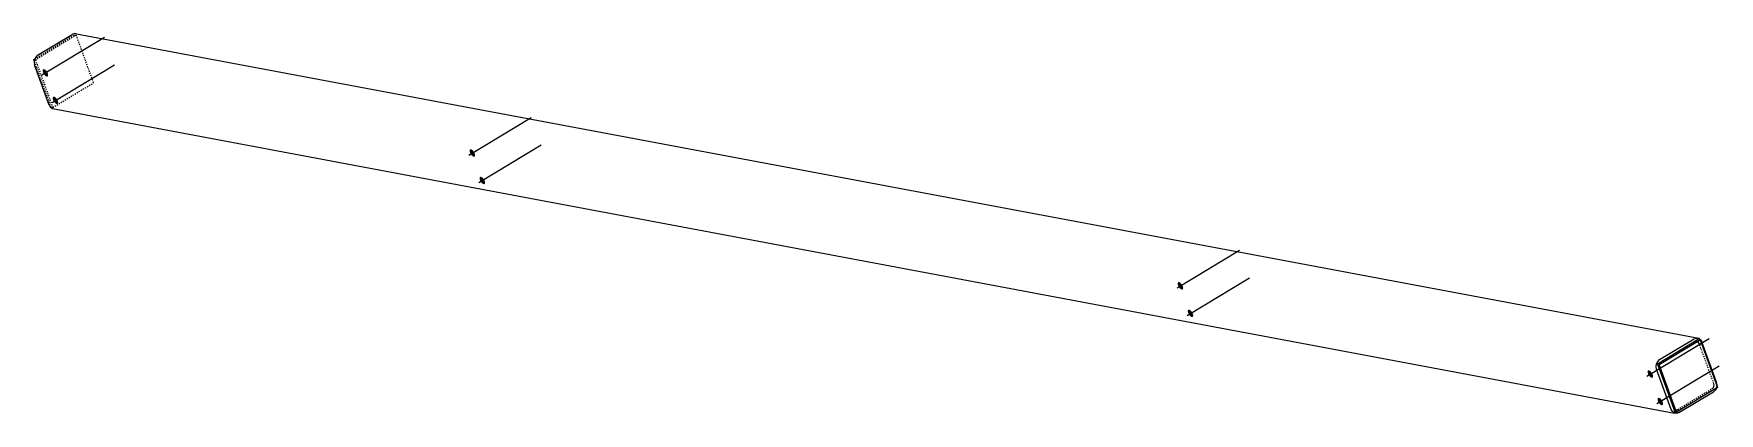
# Model space of a CAD drawing. Header units: millimetres. Extents: x 5 to 25999, y 5 to 648.
# Drawn here: x 23191 to 25999, y 14 to 648 of the extents above; entities that cross this region are included whole.
import ezdxf

# ---------------------------------------------------------------- set-up
doc = ezdxf.new("R2010")
doc.units = ezdxf.units.MM
doc.linetypes.add('DXK_LINE_DOT2', pattern=[3.9198, 1.9599, -1.9599])
doc.layers.add('STÅL', color=7, linetype='Continuous')

msp = doc.modelspace()

# ---------------------------------------------------------------- hatches: boundary and pattern name
at = {"layer": 'STÅL', "linetype": 'Continuous'}
for points in [[(23213.6, 584), (23214.3, 582.7), (23214.9, 581.4), (23215.2, 580.1), (23215.4, 579), (23215.4, 577.9), (23215.1, 577.1), (23214.7, 576.5), (23214.1, 576.1), (23213.4, 576.1), (23212.5, 576.2), (23211.6, 576.7), (23210.7, 577.4), (23209.7, 578.3), (23208.8, 579.4), (23208, 580.6), (23207.3, 581.9), (23206.8, 583.2), (23206.4, 584.4), (23206.2, 585.6), (23206.3, 586.6), (23206.5, 587.5), (23206.9, 588.1), (23207.5, 588.4), (23208.2, 588.5), (23209.1, 588.3), (23210, 587.9), (23211, 587.2), (23211.9, 586.3), (23212.8, 585.2)], [(23230.3, 538.1), (23231, 536.8), (23231.6, 535.5), (23231.9, 534.2), (23232.1, 533.1), (23232.1, 532), (23231.8, 531.2), (23231.4, 530.6), (23230.8, 530.2), (23230.1, 530.1), (23229.3, 530.3), (23228.3, 530.8), (23227.4, 531.5), (23226.4, 532.4), (23225.5, 533.5), (23224.7, 534.7), (23224, 535.9), (23223.5, 537.2), (23223.1, 538.5), (23222.9, 539.7), (23223, 540.7), (23223.2, 541.5), (23223.6, 542.1), (23224.2, 542.5), (23224.9, 542.6), (23225.8, 542.4), (23226.7, 542), (23227.7, 541.3), (23228.6, 540.4), (23229.5, 539.3)], [(23924.7, 450.4), (23925.3, 449.1), (23925.9, 447.8), (23926.2, 446.5), (23926.4, 445.4), (23926.4, 444.3), (23926.2, 443.5), (23925.7, 442.9), (23925.1, 442.5), (23924.4, 442.5), (23923.6, 442.6), (23922.6, 443.1), (23921.7, 443.8), (23920.7, 444.7), (23919.8, 445.8), (23919, 447), (23918.3, 448.3), (23917.8, 449.6), (23917.4, 450.8), (23917.3, 452), (23917.3, 453), (23917.5, 453.8), (23917.9, 454.5), (23918.5, 454.8), (23919.3, 454.9), (23920.1, 454.7), (23921, 454.3), (23922, 453.6), (23922.9, 452.7), (23923.8, 451.6)], [(23941.4, 404.5), (23942.1, 403.2), (23942.6, 401.9), (23943, 400.6), (23943.1, 399.4), (23943.1, 398.4), (23942.9, 397.6), (23942.4, 397), (23941.9, 396.6), (23941.1, 396.5), (23940.3, 396.7), (23939.4, 397.2), (23938.4, 397.9), (23937.5, 398.8), (23936.6, 399.8), (23935.7, 401.1), (23935, 402.3), (23934.5, 403.6), (23934.1, 404.9), (23934, 406.1), (23934, 407.1), (23934.2, 407.9), (23934.7, 408.5), (23935.2, 408.9), (23936, 409), (23936.8, 408.8), (23937.7, 408.3), (23938.7, 407.7), (23939.6, 406.7), (23940.6, 405.7)], [(25104.1, 228.7), (25104.8, 227.5), (25105.3, 226.2), (25105.7, 224.9), (25105.8, 223.7), (25105.8, 222.7), (25105.6, 221.9), (25105.2, 221.3), (25104.6, 220.9), (25103.8, 220.8), (25103, 221), (25102.1, 221.5), (25101.1, 222.1), (25100.2, 223.1), (25099.3, 224.1), (25098.5, 225.3), (25097.8, 226.6), (25097.2, 227.9), (25096.9, 229.2), (25096.7, 230.4), (25096.7, 231.4), (25097, 232.2), (25097.4, 232.8), (25098, 233.2), (25098.7, 233.3), (25099.5, 233.1), (25100.5, 232.6), (25101.4, 231.9), (25102.4, 231), (25103.3, 230)], [(25120.8, 182.8), (25121.5, 181.6), (25122, 180.2), (25122.4, 179), (25122.6, 177.8), (25122.5, 176.8), (25122.3, 176), (25121.9, 175.4), (25121.3, 175), (25120.6, 174.9), (25119.7, 175.1), (25118.8, 175.5), (25117.8, 176.2), (25116.9, 177.1), (25116, 178.2), (25115.2, 179.4), (25114.5, 180.7), (25113.9, 182), (25113.6, 183.3), (25113.4, 184.4), (25113.4, 185.5), (25113.7, 186.3), (25114.1, 186.9), (25114.7, 187.3), (25115.4, 187.4), (25116.3, 187.2), (25117.2, 186.7), (25118.1, 186), (25119.1, 185.1), (25120, 184)], [(25886.6, 81.7), (25887.3, 80.4), (25887.8, 79.1), (25888.2, 77.9), (25888.4, 76.7), (25888.3, 75.7), (25888.1, 74.8), (25887.7, 74.2), (25887.1, 73.9), (25886.4, 73.8), (25885.5, 74), (25884.6, 74.4), (25883.7, 75.1), (25882.7, 76), (25881.8, 77.1), (25881, 78.3), (25880.3, 79.6), (25879.8, 80.9), (25879.4, 82.1), (25879.2, 83.3), (25879.3, 84.3), (25879.5, 85.2), (25879.9, 85.8), (25880.5, 86.1), (25881.2, 86.2), (25882.1, 86), (25883, 85.6), (25883.9, 84.9), (25884.9, 84), (25885.8, 82.9)], [(25903.3, 35.8), (25904, 34.5), (25904.6, 33.2), (25904.9, 31.9), (25905.1, 30.8), (25905.1, 29.7), (25904.8, 28.9), (25904.4, 28.3), (25903.8, 27.9), (25903.1, 27.9), (25902.2, 28), (25901.3, 28.5), (25900.4, 29.2), (25899.4, 30.1), (25898.5, 31.2), (25897.7, 32.4), (25897, 33.7), (25896.5, 35), (25896.1, 36.2), (25895.9, 37.4), (25896, 38.4), (25896.2, 39.3), (25896.6, 39.9), (25897.2, 40.2), (25897.9, 40.3), (25898.8, 40.1), (25899.7, 39.7), (25900.7, 39), (25901.6, 38.1), (25902.5, 37)]]:
    msp.add_hatch(color=96, dxfattribs=at).paths.add_polyline_path(points)

# ---------------------------------------------------------------- linework, layer by layer
at = {"layer": 'STÅL', "color": 2, "linetype": 'Continuous'}
for p, q in [((23197.9, 611.6), (23255.3, 646.4)), ((23259, 647.7), (23255.3, 646.4)), ((23262.8, 647.1), (23259, 647.7)), ((23262.8, 647.1), (25964.4, 139.5)), ((23191.3, 604.6), (23193.1, 605.6)), ((23191.3, 604.6), (23192.5, 604.3)), ((23192.2, 602.2), (23191.3, 604.6)), ((23192.6, 604.7), (23191.9, 600)), ((23191.9, 600), (23192.7, 595.6)), ((23194.7, 608.7), (23192.6, 604.7)), ((23217.1, 528.5), (23192.7, 595.6)), ((23197.9, 611.6), (23194.7, 608.7)), ((23217.1, 528.5), (23219.3, 524.8)), ((23219.3, 524.8), (23222.5, 522.6)), ((23222.5, 522.6), (25924, 14.9)), ((25963.7, 137.5), (25895.8, 96.4)), ((25898.6, 95.8), (25966.6, 137)), ((25899.4, 104), (25956.8, 138.7)), ((25956.8, 138.7), (25960.6, 140)), ((25960.6, 140), (25964.4, 139.5)), ((25963.7, 137.5), (25966.6, 137)), ((25964.4, 139.5), (25967.6, 137.2)), ((25966.6, 137), (25995.5, 57.5)), ((25967.6, 137.2), (25969.8, 133.6)), ((25994.2, 66.5), (25969.8, 133.6)), ((25893.4, 92.4), (25894.2, 97)), ((25894.2, 87.9), (25893.4, 92.4)), ((25894.2, 97), (25896.3, 101.1)), ((25918.7, 20.8), (25894.2, 87.9)), ((25895.8, 96.4), (25924.7, 16.9)), ((25895.8, 96.4), (25898.6, 95.8)), ((25896.3, 101.1), (25899.4, 104)), ((25927.5, 16.4), (25898.6, 95.8)), ((25995.5, 57.5), (25927.5, 16.4)), ((25993.8, 56.4), (25992.1, 53.3)), ((25995, 62), (25994.2, 66.5)), ((25994.6, 59.9), (25995, 62)), ((25931.6, 15.7), (25989, 50.4)), ((25992.1, 53.3), (25989, 50.4)), ((25920.8, 17.2), (25918.7, 20.8)), ((25924, 14.9), (25920.8, 17.2)), ((25927.8, 14.4), (25924, 14.9)), ((25924.7, 16.9), (25927.5, 16.4)), ((25931.6, 15.7), (25927.8, 14.4))]:
    msp.add_line(p, q, dxfattribs=at)
at = {"layer": 'STÅL', "color": 7, "linetype": 'DXK_LINE_DOT2'}
for p, q in [((23193.1, 605.6), (23259.3, 645.7)), ((23262.2, 645.2), (23194.2, 604)), ((23259.3, 645.7), (23262.2, 645.2)), ((23291.1, 565.7), (23262.2, 645.2)), ((23220.3, 525.1), (23192.2, 602.2)), ((23192.5, 604.3), (23194.2, 604)), ((23194.2, 604), (23223.1, 524.6)), ((23223.1, 524.6), (23291.1, 565.7)), ((23220.3, 525.1), (23223.1, 524.6)), ((25901.4, 98.7), (25958.8, 133.4)), ((25958.8, 133.4), (25960.7, 134.1)), ((25960.7, 134.1), (25961.6, 133.9)), ((25961.6, 133.9), (25962.5, 133.8)), ((25964.2, 132.7), (25962.5, 133.8)), ((25965.2, 130.9), (25964.2, 132.7)), ((25989.7, 63.8), (25965.2, 130.9)), ((25898.7, 95.2), (25898.4, 92.9)), ((25898.4, 92.9), (25898.8, 90.7)), ((25898.7, 95.2), (25898.8, 95.3)), ((25898.8, 95.3), (25899.8, 97.2)), ((25923.2, 23.5), (25898.8, 90.7)), ((25899.8, 97.2), (25901.4, 98.7)), ((25987, 55.7), (25988.6, 57.2)), ((25988.6, 57.2), (25989.7, 59.2)), ((25990, 61.5), (25989.7, 63.8)), ((25989.7, 59.2), (25990, 61.5)), ((25994.3, 57.4), (25993.8, 56.4)), ((25994.3, 57.4), (25994.6, 59.9)), ((25929.6, 21), (25987, 55.7)), ((25923.2, 23.5), (25924.3, 21.7)), ((25924.3, 21.7), (25925.9, 20.6)), ((25925.9, 20.6), (25926, 20.6)), ((25926, 20.6), (25927.8, 20.3)), ((25927.8, 20.3), (25929.6, 21))]:
    msp.add_line(p, q, dxfattribs=at)
at = {"layer": 'STÅL', "color": 96, "linetype": 'Continuous'}
for p, q in [((23205.1, 578.9), (23309, 641.7)), ((23221.9, 532.9), (23325.7, 595.8)), ((23916.2, 445.2), (24020, 508.1)), ((23932.9, 399.3), (24036.7, 462.2)), ((25095.6, 223.6), (25199.5, 286.4)), ((25112.3, 177.7), (25216.2, 240.5)), ((25878.1, 76.6), (25982, 139.4)), ((25894.9, 30.7), (25998.7, 93.5))]:
    msp.add_line(p, q, dxfattribs=at)

doc.saveas('drawing.dxf')
